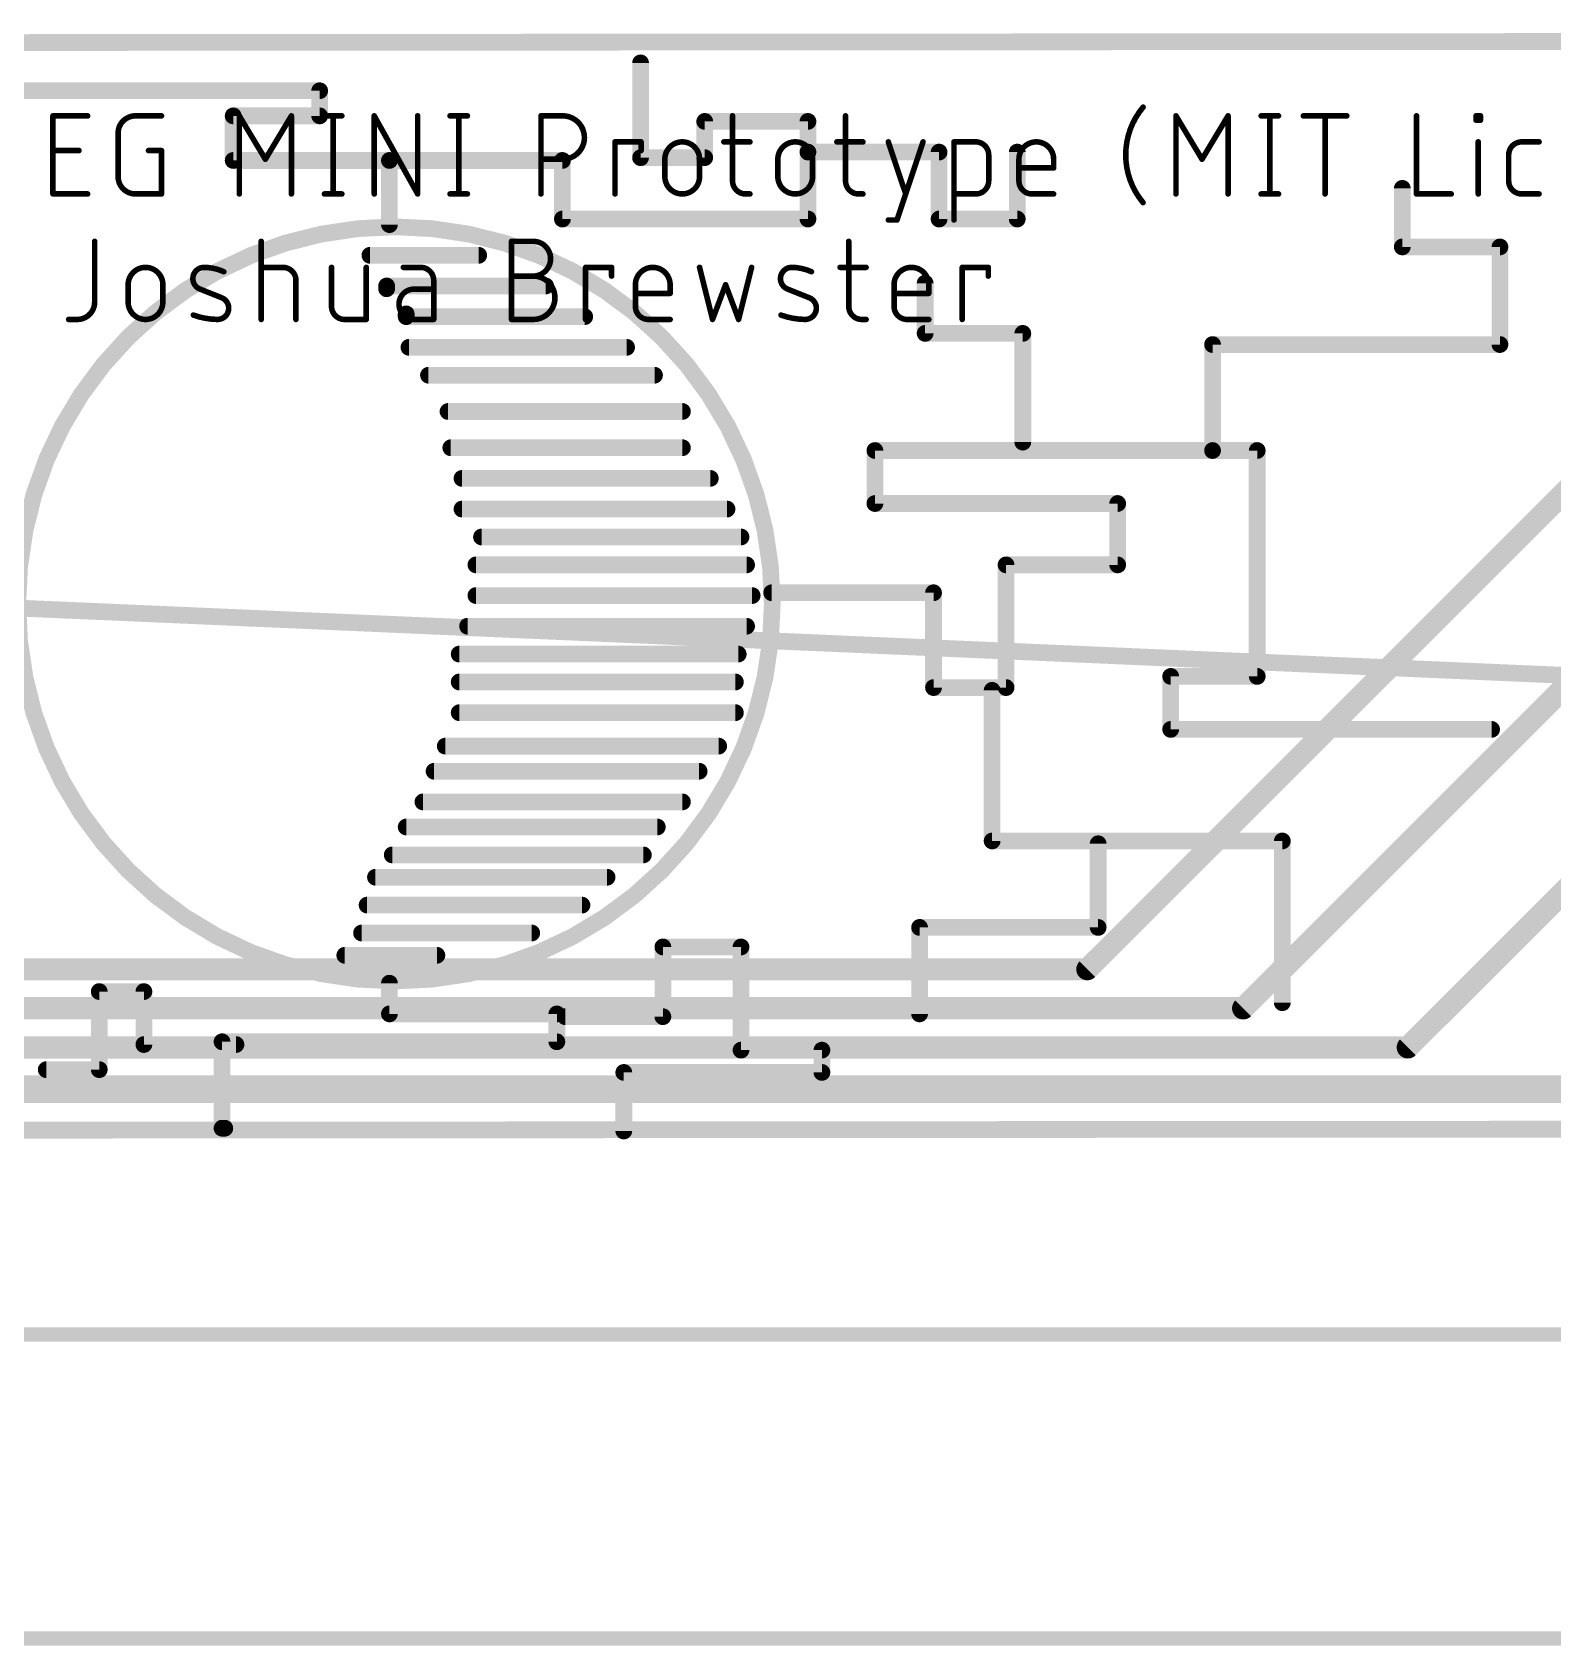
# Model space of a CAD drawing. Extents: x 121.2 to 197.3, y 1.3 to 32.2.
# Drawn here: x 171.04 to 184.88, y 7.28 to 21.97 of the extents above; entities that cross this region are included whole.
import ezdxf

# ---------------------------------------------------------------- set-up
doc = ezdxf.new("R2010")
doc.units = 0
for name, color, linetype in [('1', 12, 'CONTINUOUS'), ('114', 253, 'CONTINUOUS'), ('20', 31, 'CONTINUOUS'), ('22', 253, 'CONTINUOUS'), ('47', 253, 'CONTINUOUS')]:
    doc.layers.add(name, color=color, linetype=linetype)

msp = doc.modelspace()

# ---------------------------------------------------------------- linework, layer by layer
at = {"layer": '1'}
for points, const_width in [([(185.956, 18.7452), (180.6474, 13.4366)], 0.2), ([(185.9026, 16.9164), (182.0672, 13.081)], 0.2032), ([(183.5658, 12.7254), (185.9224, 15.082)], 0.2032), ([(154.0764, 13.4366), (180.6474, 13.4366)], 0.2), ([(182.0672, 13.081), (153.8177, 13.081)], 0.2032), ([(153.6192, 12.7254), (183.5658, 12.7254)], 0.2032), ([(152.7706, 12.3444), (187.5134, 12.3444)], 0.254)]:
    msp.add_lwpolyline(points, dxfattribs=dict(at, const_width=const_width))
for points, const_width in [([(180.612, 13.472, 1), (180.6828, 13.4012)], 0.1), ([(180.6474, 13.3866, 1), (180.6474, 13.4866)], 0.1), ([(182.0313, 13.1169, 1), (182.1031, 13.0451)], 0.1016), ([(182.0672, 13.0302, 1), (182.0672, 13.1318)], 0.1016), ([(183.5299, 12.7613, 1), (183.6017, 12.6895)], 0.1016), ([(183.5658, 12.6746, 1), (183.5658, 12.7762)], 0.1016)]:
    msp.add_lwpolyline(points, format="xyb", dxfattribs=dict(at, const_width=const_width))
at = {"layer": '114'}
for points, const_width in [([(181.1554, 21.288, 0.1762), (180.9974, 20.8534)], 0.0508), ([(181.1652, 21.2799, 1), (181.1457, 21.2962)], 0.0254), ([(171.2443, 21.209, 1), (171.2189, 21.209)], 0.0254), ([(171.2316, 21.2217, 1), (171.2316, 21.1963)], 0.0254), ([(171.5477, 21.1963, 1), (171.5477, 21.2217)], 0.0254), ([(171.9828, 21.209, 0.4142), (171.8247, 21.051)], 0.0508), ([(171.9828, 21.2217, 1), (171.9828, 21.1963)], 0.0254), ([(171.9828, 21.1963, 1), (171.9828, 21.2217)], 0.0254), ([(172.2199, 21.1963, 1), (172.2199, 21.2217)], 0.0254), ([(172.9409, 21.209, 1), (172.9155, 21.209)], 0.0254), ([(172.9391, 21.2155, 1), (172.9173, 21.2025)], 0.0254), ([(173.4151, 21.209, 1), (173.3897, 21.209)], 0.0254), ([(173.4132, 21.2025, 1), (173.3915, 21.2155)], 0.0254), ([(173.7035, 21.2217, 1), (173.7035, 21.1963)], 0.0254), ([(173.7952, 21.209, 1), (173.7698, 21.209)], 0.0254), ([(173.8615, 21.1963, 1), (173.8615, 21.2217)], 0.0254), ([(174.1676, 21.2152, 1), (174.1453, 21.2028)], 0.0254), ([(174.1692, 21.209, 1), (174.1438, 21.209)], 0.0254), ([(174.5643, 21.209, 1), (174.5389, 21.209)], 0.0254), ([(174.8465, 21.2217, 1), (174.8465, 21.1963)], 0.0254), ([(174.9382, 21.209, 1), (174.9128, 21.209)], 0.0254), ([(175.0045, 21.1963, 1), (175.0045, 21.2217)], 0.0254), ([(175.6872, 21.209, 1), (175.6618, 21.209)], 0.0254), ([(175.6745, 21.2217, 1), (175.6745, 21.1963)], 0.0254), ([(175.8721, 20.8139, 1), (175.8721, 21.209)], 0.0508), ([(175.8721, 21.2217, 1), (175.8721, 21.1963)], 0.0254), ([(175.8721, 21.1963, 1), (175.8721, 21.2217)], 0.0254), ([(177.431, 21.209, 1), (177.4057, 21.209)], 0.0254), ([(178.4597, 21.209, 1), (178.4343, 21.209)], 0.0254), ([(181.4676, 21.209, 1), (181.4422, 21.209)], 0.0254), ([(181.4658, 21.2155, 1), (181.4441, 21.2025)], 0.0254), ([(181.9418, 21.209, 1), (181.9164, 21.209)], 0.0254), ([(181.94, 21.2025, 1), (181.9182, 21.2155)], 0.0254), ([(182.2302, 21.2217, 1), (182.2302, 21.1963)], 0.0254), ([(182.3219, 21.209, 1), (182.2965, 21.209)], 0.0254), ([(182.3882, 21.1963, 1), (182.3882, 21.2217)], 0.0254), ([(182.6146, 21.2217, 1), (182.6146, 21.1963)], 0.0254), ([(182.8248, 21.209, 1), (182.7994, 21.209)], 0.0254), ([(183.0097, 21.1963, 1), (183.0097, 21.2217)], 0.0254), ([(183.6572, 21.209, 1), (183.6318, 21.209)], 0.0254), ([(184.1995, 21.209, 1), (184.1741, 21.209)], 0.0254), ([(184.1868, 21.2217, 1), (184.1868, 21.1963)], 0.0254), ([(184.1868, 21.1822, 1), (184.1868, 21.1568)], 0.0254), ([(184.1741, 21.1695, 1), (184.1995, 21.1695)], 0.0254), ([(184.239, 21.209, 1), (184.2136, 21.209)], 0.0254), ([(184.2136, 21.1695, 1), (184.239, 21.1695)], 0.0254), ([(184.2263, 21.1963, 1), (184.2263, 21.2217)], 0.0254), ([(184.2263, 21.1568, 1), (184.2263, 21.1822)], 0.0254), ([(171.8374, 21.051, 1), (171.812, 21.051)], 0.0254), ([(171.812, 21.051, 1), (171.8374, 21.051)], 0.0254), ([(171.2316, 20.9056, 1), (171.2316, 20.8802)], 0.0254), ([(171.4687, 20.8802, 1), (171.4687, 20.9056)], 0.0254), ([(172.1013, 20.9056, 1), (172.1013, 20.8802)], 0.0254), ([(172.2326, 20.8929, 1), (172.2072, 20.8929)], 0.0254), ([(172.2199, 20.8802, 1), (172.2199, 20.9056)], 0.0254), ([(176.3611, 20.9719, 1), (176.3357, 20.9719)], 0.0254), ([(176.3484, 20.9846, 1), (176.3484, 20.9592)], 0.0254), ([(176.5982, 20.9719, 1), (176.5728, 20.9719)], 0.0254), ([(176.5728, 20.8929, 1), (176.5982, 20.8929)], 0.0254), ([(176.5855, 20.9592, 1), (176.5855, 20.9846)], 0.0254), ([(177.1181, 20.8139, 1), (176.802, 20.8139)], 0.0508), ([(177.3393, 20.9846, 1), (177.3393, 20.9592)], 0.0254), ([(177.5764, 20.9592, 1), (177.5764, 20.9846)], 0.0254), ([(178.1468, 20.8139, 1), (177.8307, 20.8139)], 0.0508), ([(178.368, 20.9846, 1), (178.368, 20.9592)], 0.0254), ([(178.6051, 20.9592, 1), (178.6051, 20.9846)], 0.0254), ([(178.8486, 20.9759, 1), (178.8245, 20.9679)], 0.0254), ([(179.1646, 20.9679, 1), (179.1405, 20.9759)], 0.0254), ([(179.4468, 20.9719, 1), (179.4214, 20.9719)], 0.0254), ([(179.4341, 20.9846, 1), (179.4341, 20.9592)], 0.0254), ([(179.7502, 20.8534, 0.4142), (179.6317, 20.9719)], 0.0508), ([(179.6317, 20.9846, 1), (179.6317, 20.9592)], 0.0254), ([(179.6317, 20.9592, 1), (179.6317, 20.9846)], 0.0254), ([(179.7629, 20.8534, 1), (179.7375, 20.8534)], 0.0254), ([(180.3413, 20.8139, 1), (180.0252, 20.8139)], 0.0508), ([(180.9974, 20.8534, 0.1762), (181.1554, 20.4188)], 0.0508), ([(181.0101, 20.8534, 1), (180.9847, 20.8534)], 0.0254), ([(184.2193, 20.9719, 1), (184.1939, 20.9719)], 0.0254), ([(184.6021, 20.9719, 0.4142), (184.4836, 20.8534)], 0.0508), ([(184.4963, 20.8534, 1), (184.4709, 20.8534)], 0.0254), ([(184.6021, 20.9846, 1), (184.6021, 20.9592)], 0.0254), ([(184.6021, 20.9592, 1), (184.6021, 20.9846)], 0.0254), ([(184.7602, 20.9592, 1), (184.7602, 20.9846)], 0.0254), ([(173.1544, 20.8204, 1), (173.1762, 20.8074)], 0.0254), ([(173.1544, 20.8074, 1), (173.1762, 20.8204)], 0.0254), ([(175.6745, 20.8266, 1), (175.6745, 20.8012)], 0.0254), ([(175.8721, 20.8266, 1), (175.8721, 20.8012)], 0.0254), ([(175.8721, 20.8012, 1), (175.8721, 20.8266)], 0.0254), ([(176.8147, 20.8139, 1), (176.7893, 20.8139)], 0.0254), ([(176.7893, 20.8139, 1), (176.8147, 20.8139)], 0.0254), ([(177.1308, 20.8139, 1), (177.1054, 20.8139)], 0.0254), ([(177.1054, 20.8139, 1), (177.1308, 20.8139)], 0.0254), ([(177.8434, 20.8139, 1), (177.818, 20.8139)], 0.0254), ([(177.818, 20.8139, 1), (177.8434, 20.8139)], 0.0254), ([(178.1595, 20.8139, 1), (178.1341, 20.8139)], 0.0254), ([(178.1341, 20.8139, 1), (178.1595, 20.8139)], 0.0254), ([(179.7375, 20.8534, 1), (179.7629, 20.8534)], 0.0254), ([(180.0379, 20.8139, 1), (180.0125, 20.8139)], 0.0254), ([(180.0125, 20.8139, 1), (180.0379, 20.8139)], 0.0254), ([(180.0252, 20.7476, 1), (180.0252, 20.7222)], 0.0254), ([(180.354, 20.8139, 1), (180.3286, 20.8139)], 0.0254), ([(180.3286, 20.8139, 1), (180.354, 20.8139)], 0.0254), ([(180.3286, 20.7349, 1), (180.354, 20.7349)], 0.0254), ([(180.3413, 20.7222, 1), (180.3413, 20.7476)], 0.0254), ([(180.9847, 20.8534, 1), (181.0101, 20.8534)], 0.0254), ([(181.6811, 20.8204, 1), (181.7029, 20.8074)], 0.0254), ([(181.6811, 20.8074, 1), (181.7029, 20.8204)], 0.0254), ([(184.4709, 20.8534, 1), (184.4963, 20.8534)], 0.0254), ([(171.8247, 20.6558, 0.4142), (171.9828, 20.4978)], 0.0508), ([(171.8374, 20.6558, 1), (171.812, 20.6558)], 0.0254), ([(171.812, 20.6558, 1), (171.8374, 20.6558)], 0.0254), ([(176.802, 20.6558, 1), (177.1181, 20.6558)], 0.0508), ([(176.8147, 20.6558, 1), (176.7893, 20.6558)], 0.0254), ([(176.7893, 20.6558, 1), (176.8147, 20.6558)], 0.0254), ([(177.1308, 20.6558, 1), (177.1054, 20.6558)], 0.0254), ([(177.1054, 20.6558, 1), (177.1308, 20.6558)], 0.0254), ([(177.4184, 20.6163, 0.4142), (177.5369, 20.4978)], 0.0508), ([(177.431, 20.6163, 1), (177.4057, 20.6163)], 0.0254), ([(177.4057, 20.6163, 1), (177.431, 20.6163)], 0.0254), ([(177.8307, 20.6558, 1), (178.1468, 20.6558)], 0.0508), ([(177.8434, 20.6558, 1), (177.818, 20.6558)], 0.0254), ([(177.818, 20.6558, 1), (177.8434, 20.6558)], 0.0254), ([(178.1595, 20.6558, 1), (178.1341, 20.6558)], 0.0254), ([(178.1341, 20.6558, 1), (178.1595, 20.6558)], 0.0254), ([(178.447, 20.6163, 0.4142), (178.5656, 20.4978)], 0.0508), ([(178.4597, 20.6163, 1), (178.4343, 20.6163)], 0.0254), ([(178.4343, 20.6163, 1), (178.4597, 20.6163)], 0.0254), ([(179.6317, 20.4978, 0.4142), (179.7502, 20.6163)], 0.0508), ([(179.7629, 20.6163, 1), (179.7375, 20.6163)], 0.0254), ([(179.7375, 20.6163, 1), (179.7629, 20.6163)], 0.0254), ([(180.0252, 20.6163, 0.4142), (180.1437, 20.4978)], 0.0508), ([(180.0379, 20.6163, 1), (180.0125, 20.6163)], 0.0254), ([(180.0125, 20.6163, 1), (180.0379, 20.6163)], 0.0254), ([(184.4836, 20.6163, 0.4142), (184.6021, 20.4978)], 0.0508), ([(184.4963, 20.6163, 1), (184.4709, 20.6163)], 0.0254), ([(184.4709, 20.6163, 1), (184.4963, 20.6163)], 0.0254), ([(171.2316, 20.5105, 1), (171.2316, 20.4851)], 0.0254), ([(171.2189, 20.4978, 1), (171.2443, 20.4978)], 0.0254), ([(171.5477, 20.4851, 1), (171.5477, 20.5105)], 0.0254), ([(171.9828, 20.5105, 1), (171.9828, 20.4851)], 0.0254), ([(171.9828, 20.4851, 1), (171.9828, 20.5105)], 0.0254), ([(172.2072, 20.4978, 1), (172.2326, 20.4978)], 0.0254), ([(172.2199, 20.4851, 1), (172.2199, 20.5105)], 0.0254), ([(172.9155, 20.4978, 1), (172.9409, 20.4978)], 0.0254), ([(173.3897, 20.4978, 1), (173.4151, 20.4978)], 0.0254), ([(173.7035, 20.5105, 1), (173.7035, 20.4851)], 0.0254), ([(173.7698, 20.4978, 1), (173.7952, 20.4978)], 0.0254), ([(173.8615, 20.4851, 1), (173.8615, 20.5105)], 0.0254), ([(174.1438, 20.4978, 1), (174.1692, 20.4978)], 0.0254), ([(174.5389, 20.4978, 1), (174.5643, 20.4978)], 0.0254), ([(174.5405, 20.4916, 1), (174.5627, 20.504)], 0.0254), ([(174.8465, 20.5105, 1), (174.8465, 20.4851)], 0.0254), ([(174.9128, 20.4978, 1), (174.9382, 20.4978)], 0.0254), ([(175.0045, 20.4851, 1), (175.0045, 20.5105)], 0.0254), ([(175.6618, 20.4978, 1), (175.6872, 20.4978)], 0.0254), ([(176.3357, 20.4978, 1), (176.3611, 20.4978)], 0.0254), ([(177.5369, 20.5105, 1), (177.5369, 20.4851)], 0.0254), ([(177.5369, 20.4851, 1), (177.5369, 20.5105)], 0.0254), ([(177.5764, 20.4851, 1), (177.5764, 20.5105)], 0.0254), ([(178.5656, 20.5105, 1), (178.5656, 20.4851)], 0.0254), ([(178.5656, 20.4851, 1), (178.5656, 20.5105)], 0.0254), ([(178.6051, 20.4851, 1), (178.6051, 20.5105)], 0.0254), ([(178.9825, 20.4938, 1), (179.0066, 20.5018)], 0.0254), ([(179.4341, 20.5105, 1), (179.4341, 20.4851)], 0.0254), ([(179.6317, 20.5105, 1), (179.6317, 20.4851)], 0.0254), ([(179.6317, 20.4851, 1), (179.6317, 20.5105)], 0.0254), ([(180.1437, 20.5105, 1), (180.1437, 20.4851)], 0.0254), ([(180.1437, 20.4851, 1), (180.1437, 20.5105)], 0.0254), ([(180.3413, 20.4851, 1), (180.3413, 20.5105)], 0.0254), ([(181.1457, 20.4106, 1), (181.1652, 20.4269)], 0.0254), ([(181.4422, 20.4978, 1), (181.4676, 20.4978)], 0.0254), ([(181.9164, 20.4978, 1), (181.9418, 20.4978)], 0.0254), ([(182.2302, 20.5105, 1), (182.2302, 20.4851)], 0.0254), ([(182.2965, 20.4978, 1), (182.3219, 20.4978)], 0.0254), ([(182.3882, 20.4851, 1), (182.3882, 20.5105)], 0.0254), ([(182.7994, 20.4978, 1), (182.8248, 20.4978)], 0.0254), ([(183.6445, 20.5105, 1), (183.6445, 20.4851)], 0.0254), ([(183.6318, 20.4978, 1), (183.6572, 20.4978)], 0.0254), ([(183.9606, 20.4851, 1), (183.9606, 20.5105)], 0.0254), ([(184.1939, 20.4978, 1), (184.2193, 20.4978)], 0.0254), ([(184.6021, 20.5105, 1), (184.6021, 20.4851)], 0.0254), ([(184.6021, 20.4851, 1), (184.6021, 20.5105)], 0.0254), ([(184.7602, 20.4851, 1), (184.7602, 20.5105)], 0.0254), ([(178.8365, 20.2734, 1), (178.8365, 20.248)], 0.0254), ([(178.9155, 20.248, 1), (178.9155, 20.2734)], 0.0254), ([(178.9035, 20.2648, 1), (178.9276, 20.2567)], 0.0254), ([(179.4214, 20.2607, 1), (179.4468, 20.2607)], 0.0254), ([(171.6241, 20.066, 1), (171.5987, 20.066)], 0.0254), ([(173.1404, 20.066, 1), (173.115, 20.066)], 0.0254), ([(175.4191, 20.066, 1), (175.3937, 20.066)], 0.0254), ([(175.4064, 20.0787, 1), (175.4064, 20.0533)], 0.0254), ([(175.6039, 19.7499, 1), (175.6039, 20.066)], 0.0508), ([(175.6039, 20.0787, 1), (175.6039, 20.0533)], 0.0254), ([(175.6039, 20.0533, 1), (175.6039, 20.0787)], 0.0254), ([(178.4888, 20.066, 1), (178.4634, 20.066)], 0.0254), ([(172.2323, 19.6709, 1), (171.9162, 19.6709)], 0.0508), ([(172.6093, 19.8289, 0.8318), (172.5698, 19.6314)], 0.0508), ([(172.7871, 19.7894, 0.1025), (172.6093, 19.8289)], 0.0508), ([(172.6095, 19.8416, 1), (172.6091, 19.8162)], 0.0254), ([(172.6091, 19.8162, 1), (172.6095, 19.8416)], 0.0254), ([(173.1277, 19.8416, 1), (173.1277, 19.8162)], 0.0254), ([(173.4438, 19.7104, 0.4142), (173.3253, 19.8289)], 0.0508), ([(173.3253, 19.8416, 1), (173.3253, 19.8162)], 0.0254), ([(173.3253, 19.8162, 1), (173.3253, 19.8416)], 0.0254), ([(173.7805, 19.8289, 1), (173.7551, 19.8289)], 0.0254), ([(174.0966, 19.8289, 1), (174.0712, 19.8289)], 0.0254), ([(174.4213, 19.8416, 1), (174.4213, 19.8162)], 0.0254), ([(174.6979, 19.7104, 0.4142), (174.5794, 19.8289)], 0.0508), ([(174.5794, 19.8416, 1), (174.5794, 19.8162)], 0.0254), ([(174.5794, 19.8162, 1), (174.5794, 19.8416)], 0.0254), ([(176.093, 19.8289, 1), (176.0676, 19.8289)], 0.0254), ([(176.0803, 19.8416, 1), (176.0803, 19.8162)], 0.0254), ([(176.3301, 19.8289, 1), (176.3047, 19.8289)], 0.0254), ([(176.3174, 19.8162, 1), (176.3174, 19.8416)], 0.0254), ([(176.85, 19.6709, 1), (176.5339, 19.6709)], 0.0508), ([(177.1301, 19.832, 1), (177.1055, 19.8259)], 0.0254), ([(177.6042, 19.8259, 1), (177.5796, 19.832)], 0.0254), ([(177.9585, 19.8289, 0.8318), (177.919, 19.6314)], 0.0508), ([(178.1363, 19.7894, 0.1025), (177.9585, 19.8289)], 0.0508), ([(177.9587, 19.8416, 1), (177.9583, 19.8162)], 0.0254), ([(177.9583, 19.8162, 1), (177.9587, 19.8416)], 0.0254), ([(178.3971, 19.8416, 1), (178.3971, 19.8162)], 0.0254), ([(178.6341, 19.8162, 1), (178.6341, 19.8416)], 0.0254), ([(179.2045, 19.6709, 1), (178.8884, 19.6709)], 0.0508), ([(179.522, 19.8289, 1), (179.4966, 19.8289)], 0.0254), ([(179.5093, 19.8416, 1), (179.5093, 19.8162)], 0.0254), ([(179.7591, 19.8289, 1), (179.7337, 19.8289)], 0.0254), ([(179.7464, 19.8162, 1), (179.7464, 19.8416)], 0.0254), ([(171.9289, 19.6709, 1), (171.9035, 19.6709)], 0.0254), ([(172.245, 19.6709, 1), (172.2196, 19.6709)], 0.0254), ([(172.7819, 19.7778, 1), (172.7923, 19.801)], 0.0254), ([(173.4565, 19.7104, 1), (173.4311, 19.7104)], 0.0254), ([(173.4311, 19.7104, 1), (173.4565, 19.7104)], 0.0254), ([(174.7106, 19.7104, 1), (174.6852, 19.7104)], 0.0254), ([(174.6852, 19.7104, 1), (174.7106, 19.7104)], 0.0254), ([(175.4064, 19.7626, 1), (175.4064, 19.7372)], 0.0254), ([(175.6039, 19.3548, 1), (175.6039, 19.7499)], 0.0508), ([(175.6039, 19.7626, 1), (175.6039, 19.7372)], 0.0254), ([(175.6039, 19.7626, 1), (175.6039, 19.7372)], 0.0254), ([(175.6039, 19.7372, 1), (175.6039, 19.7626)], 0.0254), ([(176.3047, 19.7499, 1), (176.3301, 19.7499)], 0.0254), ([(176.5466, 19.6709, 1), (176.5212, 19.6709)], 0.0254), ([(176.8627, 19.6709, 1), (176.8373, 19.6709)], 0.0254), ([(177.3667, 19.6753, 1), (177.3429, 19.6664)], 0.0254), ([(177.3667, 19.6664, 1), (177.3429, 19.6753)], 0.0254), ([(178.1311, 19.7778, 1), (178.1415, 19.801)], 0.0254), ([(178.9011, 19.6709, 1), (178.8757, 19.6709)], 0.0254), ([(179.2172, 19.6709, 1), (179.1918, 19.6709)], 0.0254), ([(179.7337, 19.7499, 1), (179.7591, 19.7499)], 0.0254), ([(171.9035, 19.6709, 1), (171.9289, 19.6709)], 0.0254), ([(172.2196, 19.6709, 1), (172.245, 19.6709)], 0.0254), ([(172.5745, 19.6432, 1), (172.5651, 19.6196)], 0.0254), ([(172.5651, 19.6196, 1), (172.5745, 19.6432)], 0.0254), ([(172.7278, 19.3548, 0.8318), (172.7674, 19.5524)], 0.0508), ([(172.7721, 19.5641, 1), (172.7626, 19.5406)], 0.0254), ([(172.7626, 19.5406, 1), (172.7721, 19.5641)], 0.0254), ([(174.5201, 19.6314, 1), (174.5201, 19.3548)], 0.0508), ([(174.5201, 19.6441, 1), (174.5201, 19.6187)], 0.0254), ([(174.5201, 19.6187, 1), (174.5201, 19.6441)], 0.0254), ([(174.6979, 19.6187, 1), (174.6979, 19.6441)], 0.0254), ([(176.5212, 19.6709, 1), (176.5466, 19.6709)], 0.0254), ([(176.5339, 19.6046, 1), (176.5339, 19.5792)], 0.0254), ([(176.8373, 19.6709, 1), (176.8627, 19.6709)], 0.0254), ([(176.8373, 19.5919, 1), (176.8627, 19.5919)], 0.0254), ([(176.85, 19.5792, 1), (176.85, 19.6046)], 0.0254), ([(177.9237, 19.6432, 1), (177.9143, 19.6196)], 0.0254), ([(177.9143, 19.6196, 1), (177.9237, 19.6432)], 0.0254), ([(178.077, 19.3548, 0.8318), (178.1166, 19.5524)], 0.0508), ([(178.1213, 19.5641, 1), (178.1118, 19.5406)], 0.0254), ([(178.1118, 19.5406, 1), (178.1213, 19.5641)], 0.0254), ([(178.8757, 19.6709, 1), (178.9011, 19.6709)], 0.0254), ([(178.8884, 19.6046, 1), (178.8884, 19.5792)], 0.0254), ([(179.1918, 19.6709, 1), (179.2172, 19.6709)], 0.0254), ([(179.1918, 19.5919, 1), (179.2172, 19.5919)], 0.0254), ([(179.2045, 19.5792, 1), (179.2045, 19.6046)], 0.0254), ([(171.4534, 19.3548, 0.4142), (171.6114, 19.5128)], 0.0508), ([(171.6241, 19.5128, 1), (171.5987, 19.5128)], 0.0254), ([(171.5987, 19.5128, 1), (171.6241, 19.5128)], 0.0254), ([(171.9162, 19.5128, 1), (172.2323, 19.5128)], 0.0508), ([(171.9289, 19.5128, 1), (171.9035, 19.5128)], 0.0254), ([(171.9035, 19.5128, 1), (171.9289, 19.5128)], 0.0254), ([(172.245, 19.5128, 1), (172.2196, 19.5128)], 0.0254), ([(172.2196, 19.5128, 1), (172.245, 19.5128)], 0.0254), ([(172.5148, 19.4063, 1), (172.5062, 19.3824)], 0.0254), ([(172.5105, 19.3943, 0.083), (172.7278, 19.3548)], 0.0508), ([(173.7678, 19.4733, 0.4142), (173.8864, 19.3548)], 0.0508), ([(173.7805, 19.4733, 1), (173.7551, 19.4733)], 0.0254), ([(173.7551, 19.4733, 1), (173.7805, 19.4733)], 0.0254), ([(176.5339, 19.4733, 0.4142), (176.6524, 19.3548)], 0.0508), ([(176.5466, 19.4733, 1), (176.5212, 19.4733)], 0.0254), ([(176.5212, 19.4733, 1), (176.5466, 19.4733)], 0.0254), ([(177.864, 19.4063, 1), (177.8554, 19.3824)], 0.0254), ([(177.8597, 19.3943, 0.083), (178.077, 19.3548)], 0.0508), ([(178.4761, 19.4733, 0.4142), (178.5946, 19.3548)], 0.0508), ([(178.4888, 19.4733, 1), (178.4634, 19.4733)], 0.0254), ([(178.4634, 19.4733, 1), (178.4888, 19.4733)], 0.0254), ([(178.8884, 19.4733, 0.4142), (179.007, 19.3548)], 0.0508), ([(178.9011, 19.4733, 1), (178.8757, 19.4733)], 0.0254), ([(178.8757, 19.4733, 1), (178.9011, 19.4733)], 0.0254), ([(171.3743, 19.3675, 1), (171.3743, 19.3421)], 0.0254), ([(171.4534, 19.3675, 1), (171.4534, 19.3421)], 0.0254), ([(171.4534, 19.3421, 1), (171.4534, 19.3675)], 0.0254), ([(172.728, 19.3675, 1), (172.7277, 19.3421)], 0.0254), ([(172.7277, 19.3421, 1), (172.728, 19.3675)], 0.0254), ([(173.115, 19.3548, 1), (173.1404, 19.3548)], 0.0254), ([(173.4311, 19.3548, 1), (173.4565, 19.3548)], 0.0254), ([(173.8864, 19.3675, 1), (173.8864, 19.3421)], 0.0254), ([(173.8864, 19.3421, 1), (173.8864, 19.3675)], 0.0254), ([(174.0712, 19.3548, 1), (174.0966, 19.3548)], 0.0254), ([(174.0839, 19.3421, 1), (174.0839, 19.3675)], 0.0254), ([(174.5201, 19.3675, 1), (174.5201, 19.3421)], 0.0254), ([(174.5201, 19.3421, 1), (174.5201, 19.3675)], 0.0254), ([(174.6852, 19.3548, 1), (174.7106, 19.3548)], 0.0254), ([(174.6979, 19.3421, 1), (174.6979, 19.3675)], 0.0254), ([(175.4064, 19.3675, 1), (175.4064, 19.3421)], 0.0254), ([(175.3937, 19.3548, 1), (175.4191, 19.3548)], 0.0254), ([(175.6039, 19.3675, 1), (175.6039, 19.3421)], 0.0254), ([(175.6039, 19.3421, 1), (175.6039, 19.3675)], 0.0254), ([(176.0676, 19.3548, 1), (176.093, 19.3548)], 0.0254), ([(176.6524, 19.3675, 1), (176.6524, 19.3421)], 0.0254), ([(176.6524, 19.3421, 1), (176.6524, 19.3675)], 0.0254), ([(176.85, 19.3421, 1), (176.85, 19.3675)], 0.0254), ([(177.2244, 19.3593, 1), (177.2482, 19.3503)], 0.0254), ([(177.224, 19.3517, 1), (177.2486, 19.3579)], 0.0254), ([(177.4611, 19.3579, 1), (177.4857, 19.3517)], 0.0254), ([(177.4615, 19.3503, 1), (177.4853, 19.3593)], 0.0254), ([(178.0772, 19.3675, 1), (178.0769, 19.3421)], 0.0254), ([(178.0769, 19.3421, 1), (178.0772, 19.3675)], 0.0254), ([(178.5946, 19.3675, 1), (178.5946, 19.3421)], 0.0254), ([(178.5946, 19.3421, 1), (178.5946, 19.3675)], 0.0254), ([(178.6341, 19.3421, 1), (178.6341, 19.3675)], 0.0254), ([(179.007, 19.3675, 1), (179.007, 19.3421)], 0.0254), ([(179.007, 19.3421, 1), (179.007, 19.3675)], 0.0254), ([(179.2045, 19.3421, 1), (179.2045, 19.3675)], 0.0254), ([(179.4966, 19.3548, 1), (179.522, 19.3548)], 0.0254)]:
    msp.add_lwpolyline(points, format="xyb", dxfattribs=dict(at, const_width=const_width))
at = {"layer": '114', "const_width": 0.0508}
for points in [[(171.2316, 20.4978), (171.2316, 21.209)], [(171.2316, 21.209), (171.5477, 21.209)], [(171.9828, 21.209), (172.2199, 21.209)], [(172.9282, 20.4978), (172.9282, 21.209)], [(172.9282, 21.209), (173.1653, 20.8139)], [(173.1653, 20.8139), (173.4024, 21.209)], [(173.4024, 21.209), (173.4024, 20.4978)], [(173.7035, 21.209), (173.8615, 21.209)], [(173.7825, 21.209), (173.7825, 20.4978)], [(174.1565, 20.4978), (174.1565, 21.209)], [(174.1565, 21.209), (174.5516, 20.4978)], [(174.5516, 20.4978), (174.5516, 21.209)], [(174.8465, 21.209), (175.0045, 21.209)], [(174.9255, 21.209), (174.9255, 20.4978)], [(175.6745, 20.4978), (175.6745, 21.209)], [(175.6745, 21.209), (175.8721, 21.209)], [(177.4184, 21.209), (177.4184, 20.6163)], [(178.447, 21.209), (178.447, 20.6163)], [(181.4549, 20.4978), (181.4549, 21.209)], [(181.4549, 21.209), (181.692, 20.8139)], [(181.692, 20.8139), (181.9291, 21.209)], [(181.9291, 21.209), (181.9291, 20.4978)], [(182.2302, 21.209), (182.3882, 21.209)], [(182.3092, 21.209), (182.3092, 20.4978)], [(182.6146, 21.209), (183.0097, 21.209)], [(182.8121, 20.4978), (182.8121, 21.209)], [(183.6445, 21.209), (183.6445, 20.4978)], [(184.1868, 21.1695), (184.1868, 21.209)], [(184.1868, 21.209), (184.2263, 21.209)], [(184.2263, 21.1695), (184.1868, 21.1695)], [(184.2263, 21.209), (184.2263, 21.1695)], [(171.8247, 20.6558), (171.8247, 21.051)], [(171.2316, 20.8929), (171.4687, 20.8929)], [(172.1013, 20.8929), (172.2199, 20.8929)], [(172.2199, 20.8929), (172.2199, 20.4978)], [(176.3484, 20.4978), (176.3484, 20.9719)], [(176.3484, 20.9719), (176.5855, 20.9719)], [(176.5855, 20.9719), (176.5855, 20.8929)], [(177.3393, 20.9719), (177.5764, 20.9719)], [(178.368, 20.9719), (178.6051, 20.9719)], [(178.8365, 20.9719), (178.9945, 20.4978)], [(178.9155, 20.2607), (179.1526, 20.9719)], [(179.4341, 20.2607), (179.4341, 20.9719)], [(179.4341, 20.9719), (179.6317, 20.9719)], [(179.7502, 20.8534), (179.7502, 20.6163)], [(184.2066, 20.4978), (184.2066, 20.9719)], [(184.4836, 20.6163), (184.4836, 20.8534)], [(184.6021, 20.9719), (184.7602, 20.9719)], [(175.8721, 20.8139), (175.6745, 20.8139)], [(176.802, 20.6558), (176.802, 20.8139)], [(177.1181, 20.8139), (177.1181, 20.6558)], [(177.8307, 20.6558), (177.8307, 20.8139)], [(178.1468, 20.8139), (178.1468, 20.6558)], [(180.0252, 20.6163), (180.0252, 20.8139)], [(180.3413, 20.7349), (180.0252, 20.7349)], [(180.3413, 20.8139), (180.3413, 20.7349)], [(171.5477, 20.4978), (171.2316, 20.4978)], [(172.2199, 20.4978), (171.9828, 20.4978)], [(173.7035, 20.4978), (173.8615, 20.4978)], [(174.8465, 20.4978), (175.0045, 20.4978)], [(177.5369, 20.4978), (177.5764, 20.4978)], [(178.5656, 20.4978), (178.6051, 20.4978)], [(179.6317, 20.4978), (179.4341, 20.4978)], [(180.3413, 20.4978), (180.1437, 20.4978)], [(182.2302, 20.4978), (182.3882, 20.4978)], [(183.6445, 20.4978), (183.9606, 20.4978)], [(184.7602, 20.4978), (184.6021, 20.4978)], [(178.8365, 20.2607), (178.9155, 20.2607)], [(171.6114, 20.066), (171.6114, 19.5128)], [(173.1277, 19.3548), (173.1277, 20.066)], [(175.4064, 19.3548), (175.4064, 20.066)], [(175.4064, 20.066), (175.6039, 20.066)], [(178.4761, 20.066), (178.4761, 19.4733)], [(173.1277, 19.8289), (173.3253, 19.8289)], [(173.7678, 19.8289), (173.7678, 19.4733)], [(174.0839, 19.3548), (174.0839, 19.8289)], [(174.5794, 19.8289), (174.4213, 19.8289)], [(176.0803, 19.3548), (176.0803, 19.8289)], [(176.0803, 19.8289), (176.3174, 19.8289)], [(176.3174, 19.8289), (176.3174, 19.7499)], [(177.1178, 19.8289), (177.2363, 19.3548)], [(177.4734, 19.3548), (177.5919, 19.8289)], [(178.3971, 19.8289), (178.6341, 19.8289)], [(179.5093, 19.3548), (179.5093, 19.8289)], [(179.5093, 19.8289), (179.7464, 19.8289)], [(179.7464, 19.8289), (179.7464, 19.7499)], [(171.9162, 19.5128), (171.9162, 19.6709)], [(172.2323, 19.6709), (172.2323, 19.5128)], [(173.4438, 19.7104), (173.4438, 19.3548)], [(174.6979, 19.3548), (174.6979, 19.7104)], [(175.4064, 19.7499), (175.6039, 19.7499)], [(176.5339, 19.4733), (176.5339, 19.6709)], [(176.85, 19.6709), (176.85, 19.5919)], [(177.2363, 19.3548), (177.3548, 19.6709)], [(177.3548, 19.6709), (177.4734, 19.3548)], [(178.8884, 19.4733), (178.8884, 19.6709)], [(179.2045, 19.6709), (179.2045, 19.5919)], [(172.7674, 19.5524), (172.5698, 19.6314)], [(174.6979, 19.6314), (174.5201, 19.6314)], [(176.85, 19.5919), (176.5339, 19.5919)], [(178.1166, 19.5524), (177.919, 19.6314)], [(179.2045, 19.5919), (178.8884, 19.5919)], [(171.4534, 19.3548), (171.3743, 19.3548)], [(173.8864, 19.3548), (174.0839, 19.3548)], [(174.5201, 19.3548), (174.6979, 19.3548)], [(175.6039, 19.3548), (175.4064, 19.3548)], [(176.85, 19.3548), (176.6524, 19.3548)], [(178.5946, 19.3548), (178.6341, 19.3548)], [(179.2045, 19.3548), (179.007, 19.3548)]]:
    msp.add_lwpolyline(points, dxfattribs=at)
at = {"layer": '20', "const_width": 0.1524}
for points in [[(122.7836, 21.844), (196.4952, 21.894)], [(196.2412, 11.988), (122.5296, 11.938)]]:
    msp.add_lwpolyline(points, dxfattribs=at)
at = {"layer": '22', "const_width": 0.1524}
for points in [[(176.5808, 20.828), (176.5808, 21.6916)], [(173.6598, 21.4376), (170.9166, 21.4376)], [(173.6598, 21.209), (173.6598, 21.4376)], [(172.8724, 20.8026), (172.8724, 21.209)], [(172.8724, 21.209), (173.6598, 21.209)], [(178.1048, 21.1582), (177.165, 21.1582)], [(177.165, 21.1582), (177.165, 20.828)], [(178.1048, 20.8788), (178.1048, 21.1582)], [(174.2948, 20.8026), (172.8724, 20.8026)], [(174.2948, 20.2184), (174.2948, 20.8026)], [(174.2948, 20.8026), (175.8696, 20.8026)], [(175.8696, 20.8026), (175.8696, 20.2692)], [(177.165, 20.828), (176.5808, 20.828)], [(178.1048, 20.2692), (178.1048, 20.8788)], [(178.1048, 20.8788), (179.2986, 20.8788)], [(179.2986, 20.8788), (179.2986, 20.2692)], [(180.0098, 20.2692), (180.0098, 20.8788)], [(183.515, 20.0152), (183.515, 20.5486)], [(175.8696, 20.2692), (178.1048, 20.2692)], [(179.2986, 20.2692), (180.0098, 20.2692)], [(175.1076, 19.939), (174.117, 19.939)], [(184.404, 20.0152), (183.515, 20.0152)], [(184.404, 19.1262), (184.404, 20.0152)], [(175.7172, 19.6596), (174.2694, 19.6596)], [(174.2694, 19.6596), (174.2694, 19.6342)], [(179.1716, 19.2278), (179.1716, 19.685)], [(174.4472, 19.3802), (174.4472, 19.4056)], [(176.0728, 19.3802), (174.4472, 19.3802)], [(180.0606, 19.2278), (179.1716, 19.2278)], [(180.0606, 18.2372), (180.0606, 19.2278)], [(176.4538, 19.1008), (174.4726, 19.1008)], [(181.7878, 18.161), (181.7878, 19.1262)], [(181.7878, 19.1262), (184.404, 19.1262)], [(176.7078, 18.8468), (174.6504, 18.8468)], [(176.9618, 18.5166), (174.8282, 18.5166)], [(176.9618, 18.1864), (174.8536, 18.1864)], [(178.7144, 17.6784), (178.7144, 18.161)], [(178.7144, 18.161), (181.7878, 18.161)], [(181.7878, 18.161), (182.1942, 18.161)], [(182.1942, 18.161), (182.1942, 16.1036)], [(177.2158, 17.907), (174.9552, 17.907)], [(177.3682, 17.6276), (174.9552, 17.6276)], [(180.9242, 17.6784), (178.7144, 17.6784)], [(180.9242, 17.1196), (180.9242, 17.6784)], [(177.4952, 17.3736), (175.133, 17.3736)], [(177.546, 17.1196), (175.0822, 17.1196)], [(179.9082, 16.002), (179.9082, 17.1196)], [(179.9082, 17.1196), (180.9242, 17.1196)], [(177.5968, 16.8402), (175.0822, 16.8402)], [(177.7746, 16.8656), (179.2478, 16.8656)], [(179.2478, 16.8656), (179.2478, 16.002)], [(177.546, 16.5608), (175.006, 16.5608)], [(177.4698, 16.3068), (174.9298, 16.3068)], [(182.1942, 16.1036), (181.4068, 16.1036)], [(181.4068, 16.1036), (181.4068, 15.621)], [(177.4444, 16.0528), (174.9298, 16.0528)], [(179.2478, 16.002), (179.9082, 16.002)], [(179.7812, 15.9766), (179.7812, 14.605)], [(177.4444, 15.7734), (174.9298, 15.7734)], [(181.4068, 15.621), (184.3278, 15.621)], [(177.292, 15.4686), (174.8028, 15.4686)], [(174.7012, 15.24), (177.1142, 15.24)], [(174.5996, 14.9606), (176.9618, 14.9606)], [(174.4472, 14.732), (176.7332, 14.732)], [(176.6062, 14.478), (174.3202, 14.478)], [(179.7812, 14.605), (182.4228, 14.605)], [(180.7464, 14.5796), (180.7464, 13.8176)], [(182.4228, 14.605), (182.4228, 13.1318)], [(174.1678, 14.2748), (176.276, 14.2748)], [(174.0916, 14.0208), (176.0474, 14.0208)], [(174.0408, 13.7668), (175.5902, 13.7668)], [(180.7464, 13.8176), (179.1208, 13.8176)], [(179.1208, 13.8176), (179.1208, 13.0302)], [(176.784, 13.0048), (176.784, 13.6398)], [(176.784, 13.6398), (177.4952, 13.6398)], [(177.4952, 13.6398), (177.4952, 12.7)], [(173.8884, 13.5636), (174.7266, 13.5636)], [(174.2948, 13.3096), (174.2948, 13.0302)], [(172.0596, 13.2334), (171.6532, 13.2334)], [(171.6532, 13.2334), (171.6532, 12.5222)], [(172.0596, 12.7508), (172.0596, 13.2334)], [(174.2948, 13.0302), (175.8188, 13.0302)], [(175.8188, 13.0302), (175.8188, 12.7762)], [(175.895, 13.0048), (176.784, 13.0048)], [(172.8978, 12.7508), (172.0596, 12.7508)], [(175.8188, 12.7762), (172.7708, 12.7762)], [(172.7708, 12.7762), (172.7708, 11.9888)], [(177.4952, 12.7), (178.2318, 12.7)], [(178.2318, 12.7), (178.2318, 12.4968)], [(171.6532, 12.5222), (171.1706, 12.5222)], [(178.2318, 12.4968), (176.4284, 12.4968)], [(176.4284, 12.4968), (176.4284, 11.9634)], [(172.7708, 11.9888), (172.7962, 11.9888)]]:
    msp.add_lwpolyline(points, dxfattribs=at)
at = {"layer": '22'}
for points, const_width in [([(176.6189, 21.6916, 1), (176.5427, 21.6916)], 0.0762), ([(173.6979, 21.4376, 1), (173.6217, 21.4376)], 0.0762), ([(173.6598, 21.3995, 1), (173.6598, 21.4757)], 0.0762), ([(172.9105, 21.209, 1), (172.8343, 21.209)], 0.0762), ([(172.8724, 21.2471, 1), (172.8724, 21.1709)], 0.0762), ([(173.6217, 21.209, 1), (173.6979, 21.209)], 0.0762), ([(173.6598, 21.1709, 1), (173.6598, 21.2471)], 0.0762), ([(177.165, 21.1963, 1), (177.165, 21.1201)], 0.0762), ([(177.2031, 21.1582, 1), (177.1269, 21.1582)], 0.0762), ([(178.1429, 21.1582, 1), (178.0667, 21.1582)], 0.0762), ([(178.1048, 21.1201, 1), (178.1048, 21.1963)], 0.0762), ([(172.8724, 20.8407, 1), (172.8724, 20.7645)], 0.0762), ([(174.3329, 20.8026, 1), (174.2567, 20.8026)], 0.0762), ([(174.2948, 20.8407, 1), (174.2948, 20.7645)], 0.0762), ([(174.2948, 20.7645, 1), (174.2948, 20.8407)], 0.0762), ([(175.9077, 20.8026, 1), (175.8315, 20.8026)], 0.0762), ([(175.8696, 20.7645, 1), (175.8696, 20.8407)], 0.0762), ([(176.5808, 20.8661, 1), (176.5808, 20.7899)], 0.0762), ([(177.165, 20.7899, 1), (177.165, 20.8661)], 0.0762), ([(178.1429, 20.8788, 1), (178.0667, 20.8788)], 0.0762), ([(178.1048, 20.9169, 1), (178.1048, 20.8407)], 0.0762), ([(178.0667, 20.8788, 1), (178.1429, 20.8788)], 0.0762), ([(179.3367, 20.8788, 1), (179.2605, 20.8788)], 0.0762), ([(179.2986, 20.8407, 1), (179.2986, 20.9169)], 0.0762), ([(180.0479, 20.8788, 1), (179.9717, 20.8788)], 0.0762), ([(172.8343, 20.8026, 1), (172.9105, 20.8026)], 0.0762), ([(176.5427, 20.828, 1), (176.6189, 20.828)], 0.0762), ([(177.1269, 20.828, 1), (177.2031, 20.828)], 0.0762), ([(183.5531, 20.5486, 1), (183.4769, 20.5486)], 0.0762), ([(175.8696, 20.3073, 1), (175.8696, 20.2311)], 0.0762), ([(175.8315, 20.2692, 1), (175.9077, 20.2692)], 0.0762), ([(178.0667, 20.2692, 1), (178.1429, 20.2692)], 0.0762), ([(178.1048, 20.2311, 1), (178.1048, 20.3073)], 0.0762), ([(179.2986, 20.3073, 1), (179.2986, 20.2311)], 0.0762), ([(179.2605, 20.2692, 1), (179.3367, 20.2692)], 0.0762), ([(179.9717, 20.2692, 1), (180.0479, 20.2692)], 0.0762), ([(180.0098, 20.2311, 1), (180.0098, 20.3073)], 0.0762), ([(174.3456, 13.3297, 1), (174.3456, 20.1983, 1), (174.3456, 13.3297)], 0.1524), ([(174.2567, 20.2184, 1), (174.3329, 20.2184)], 0.0762), ([(174.117, 19.9771, 1), (174.117, 19.9009)], 0.0762), ([(175.1076, 19.9009, 1), (175.1076, 19.9771)], 0.0762), ([(183.515, 20.0533, 1), (183.515, 19.9771)], 0.0762), ([(183.4769, 20.0152, 1), (183.5531, 20.0152)], 0.0762), ([(184.4421, 20.0152, 1), (184.3659, 20.0152)], 0.0762), ([(184.404, 19.9771, 1), (184.404, 20.0533)], 0.0762), ([(174.2694, 19.6977, 1), (174.2694, 19.6215)], 0.0762), ([(174.3075, 19.6596, 1), (174.2313, 19.6596)], 0.0762), ([(175.7172, 19.6215, 1), (175.7172, 19.6977)], 0.0762), ([(179.2097, 19.685, 1), (179.1335, 19.685)], 0.0762), ([(174.2313, 19.6342, 1), (174.3075, 19.6342)], 0.0762), ([(174.4853, 19.4056, 1), (174.4091, 19.4056)], 0.0762), ([(174.4472, 19.4183, 1), (174.4472, 19.3421)], 0.0762), ([(174.4091, 19.3802, 1), (174.4853, 19.3802)], 0.0762), ([(176.0728, 19.3421, 1), (176.0728, 19.4183)], 0.0762), ([(179.1716, 19.2659, 1), (179.1716, 19.1897)], 0.0762), ([(179.1335, 19.2278, 1), (179.2097, 19.2278)], 0.0762), ([(180.0987, 19.2278, 1), (180.0225, 19.2278)], 0.0762), ([(180.0606, 19.1897, 1), (180.0606, 19.2659)], 0.0762), ([(174.4726, 19.1389, 1), (174.4726, 19.0627)], 0.0762), ([(176.4538, 19.0627, 1), (176.4538, 19.1389)], 0.0762), ([(181.8259, 19.1262, 1), (181.7497, 19.1262)], 0.0762), ([(181.7878, 19.1643, 1), (181.7878, 19.0881)], 0.0762), ([(184.3659, 19.1262, 1), (184.4421, 19.1262)], 0.0762), ([(184.404, 19.0881, 1), (184.404, 19.1643)], 0.0762), ([(174.6504, 18.8849, 1), (174.6504, 18.8087)], 0.0762), ([(176.7078, 18.8087, 1), (176.7078, 18.8849)], 0.0762), ([(174.8282, 18.5547, 1), (174.8282, 18.4785)], 0.0762), ([(176.9618, 18.4785, 1), (176.9618, 18.5547)], 0.0762), ([(174.8536, 18.2245, 1), (174.8536, 18.1483)], 0.0762), ([(176.9618, 18.1483, 1), (176.9618, 18.2245)], 0.0762), ([(178.7525, 18.161, 1), (178.6763, 18.161)], 0.0762), ([(178.7144, 18.1991, 1), (178.7144, 18.1229)], 0.0762), ([(180.0225, 18.2372, 1), (180.0987, 18.2372)], 0.0762), ([(181.7878, 18.1991, 1), (181.7878, 18.1229)], 0.0762), ([(181.7878, 18.1229, 1), (181.7878, 18.1991)], 0.0762), ([(182.2323, 18.161, 1), (182.1561, 18.161)], 0.0762), ([(182.1942, 18.1229, 1), (182.1942, 18.1991)], 0.0762), ([(181.7497, 18.161, 1), (181.8259, 18.161)], 0.0762), ([(174.9552, 17.9451, 1), (174.9552, 17.8689)], 0.0762), ([(177.2158, 17.8689, 1), (177.2158, 17.9451)], 0.0762), ([(174.9552, 17.6657, 1), (174.9552, 17.5895)], 0.0762), ([(177.3682, 17.5895, 1), (177.3682, 17.6657)], 0.0762), ([(178.7144, 17.7165, 1), (178.7144, 17.6403)], 0.0762), ([(178.6763, 17.6784, 1), (178.7525, 17.6784)], 0.0762), ([(180.9623, 17.6784, 1), (180.8861, 17.6784)], 0.0762), ([(180.9242, 17.6403, 1), (180.9242, 17.7165)], 0.0762), ([(175.133, 17.4117, 1), (175.133, 17.3355)], 0.0762), ([(177.4952, 17.3355, 1), (177.4952, 17.4117)], 0.0762), ([(175.0822, 17.1577, 1), (175.0822, 17.0815)], 0.0762), ([(177.546, 17.0815, 1), (177.546, 17.1577)], 0.0762), ([(179.9463, 17.1196, 1), (179.8701, 17.1196)], 0.0762), ([(179.9082, 17.1577, 1), (179.9082, 17.0815)], 0.0762), ([(180.9242, 17.0815, 1), (180.9242, 17.1577)], 0.0762), ([(180.8861, 17.1196, 1), (180.9623, 17.1196)], 0.0762), ([(175.0822, 16.8783, 1), (175.0822, 16.8021)], 0.0762), ([(177.5968, 16.8021, 1), (177.5968, 16.8783)], 0.0762), ([(177.7746, 16.9037, 1), (177.7746, 16.8275)], 0.0762), ([(179.2859, 16.8656, 1), (179.2097, 16.8656)], 0.0762), ([(179.2478, 16.8275, 1), (179.2478, 16.9037)], 0.0762), ([(175.006, 16.5989, 1), (175.006, 16.5227)], 0.0762), ([(177.546, 16.5227, 1), (177.546, 16.5989)], 0.0762), ([(174.9298, 16.3449, 1), (174.9298, 16.2687)], 0.0762), ([(177.4698, 16.2687, 1), (177.4698, 16.3449)], 0.0762), ([(181.4068, 16.1417, 1), (181.4068, 16.0655)], 0.0762), ([(181.4449, 16.1036, 1), (181.3687, 16.1036)], 0.0762), ([(182.1942, 16.0655, 1), (182.1942, 16.1417)], 0.0762), ([(174.9298, 16.0909, 1), (174.9298, 16.0147)], 0.0762), ([(177.4444, 16.0147, 1), (177.4444, 16.0909)], 0.0762), ([(179.2478, 16.0401, 1), (179.2478, 15.9639)], 0.0762), ([(179.2097, 16.002, 1), (179.2859, 16.002)], 0.0762), ([(179.8193, 15.9766, 1), (179.7431, 15.9766)], 0.0762), ([(179.8701, 16.002, 1), (179.9463, 16.002)], 0.0762), ([(179.9082, 15.9639, 1), (179.9082, 16.0401)], 0.0762), ([(182.1561, 16.1036, 1), (182.2323, 16.1036)], 0.0762), ([(174.9298, 15.8115, 1), (174.9298, 15.7353)], 0.0762), ([(177.4444, 15.7353, 1), (177.4444, 15.8115)], 0.0762), ([(181.4068, 15.6591, 1), (181.4068, 15.5829)], 0.0762), ([(181.3687, 15.621, 1), (181.4449, 15.621)], 0.0762), ([(184.3278, 15.5829, 1), (184.3278, 15.6591)], 0.0762), ([(174.8028, 15.5067, 1), (174.8028, 15.4305)], 0.0762), ([(177.292, 15.4305, 1), (177.292, 15.5067)], 0.0762), ([(174.7012, 15.2781, 1), (174.7012, 15.2019)], 0.0762), ([(177.1142, 15.2019, 1), (177.1142, 15.2781)], 0.0762), ([(174.5996, 14.9987, 1), (174.5996, 14.9225)], 0.0762), ([(176.9618, 14.9225, 1), (176.9618, 14.9987)], 0.0762), ([(174.4472, 14.7701, 1), (174.4472, 14.6939)], 0.0762), ([(176.7332, 14.6939, 1), (176.7332, 14.7701)], 0.0762), ([(174.3202, 14.5161, 1), (174.3202, 14.4399)], 0.0762), ([(176.6062, 14.4399, 1), (176.6062, 14.5161)], 0.0762), ([(179.7812, 14.6431, 1), (179.7812, 14.5669)], 0.0762), ([(179.7431, 14.605, 1), (179.8193, 14.605)], 0.0762), ([(180.7845, 14.5796, 1), (180.7083, 14.5796)], 0.0762), ([(182.4609, 14.605, 1), (182.3847, 14.605)], 0.0762), ([(182.4228, 14.5669, 1), (182.4228, 14.6431)], 0.0762), ([(174.1678, 14.3129, 1), (174.1678, 14.2367)], 0.0762), ([(176.276, 14.2367, 1), (176.276, 14.3129)], 0.0762), ([(174.0916, 14.0589, 1), (174.0916, 13.9827)], 0.0762), ([(176.0474, 13.9827, 1), (176.0474, 14.0589)], 0.0762), ([(174.0408, 13.8049, 1), (174.0408, 13.7287)], 0.0762), ([(175.5902, 13.7287, 1), (175.5902, 13.8049)], 0.0762), ([(179.1208, 13.8557, 1), (179.1208, 13.7795)], 0.0762), ([(179.1589, 13.8176, 1), (179.0827, 13.8176)], 0.0762), ([(180.7083, 13.8176, 1), (180.7845, 13.8176)], 0.0762), ([(180.7464, 13.7795, 1), (180.7464, 13.8557)], 0.0762), ([(176.8221, 13.6398, 1), (176.7459, 13.6398)], 0.0762), ([(176.784, 13.6779, 1), (176.784, 13.6017)], 0.0762), ([(177.5333, 13.6398, 1), (177.4571, 13.6398)], 0.0762), ([(177.4952, 13.6017, 1), (177.4952, 13.6779)], 0.0762), ([(173.8884, 13.6017, 1), (173.8884, 13.5255)], 0.0762), ([(174.7266, 13.5255, 1), (174.7266, 13.6017)], 0.0762), ([(174.3329, 13.3096, 1), (174.2567, 13.3096)], 0.0762), ([(171.6532, 13.2715, 1), (171.6532, 13.1953)], 0.0762), ([(171.6913, 13.2334, 1), (171.6151, 13.2334)], 0.0762), ([(172.0977, 13.2334, 1), (172.0215, 13.2334)], 0.0762), ([(172.0596, 13.1953, 1), (172.0596, 13.2715)], 0.0762), ([(174.2948, 13.0683, 1), (174.2948, 12.9921)], 0.0762), ([(175.8569, 13.0302, 1), (175.7807, 13.0302)], 0.0762), ([(175.8188, 12.9921, 1), (175.8188, 13.0683)], 0.0762), ([(175.895, 13.0429, 1), (175.895, 12.9667)], 0.0762), ([(176.784, 12.9667, 1), (176.784, 13.0429)], 0.0762), ([(182.3847, 13.1318, 1), (182.4609, 13.1318)], 0.0762), ([(174.2567, 13.0302, 1), (174.3329, 13.0302)], 0.0762), ([(176.7459, 13.0048, 1), (176.8221, 13.0048)], 0.0762), ([(179.0827, 13.0302, 1), (179.1589, 13.0302)], 0.0762), ([(172.0596, 12.7889, 1), (172.0596, 12.7127)], 0.0762), ([(172.0215, 12.7508, 1), (172.0977, 12.7508)], 0.0762), ([(172.7708, 12.8143, 1), (172.7708, 12.7381)], 0.0762), ([(172.8089, 12.7762, 1), (172.7327, 12.7762)], 0.0762), ([(172.8978, 12.7127, 1), (172.8978, 12.7889)], 0.0762), ([(175.7807, 12.7762, 1), (175.8569, 12.7762)], 0.0762), ([(175.8188, 12.7381, 1), (175.8188, 12.8143)], 0.0762), ([(177.4952, 12.7381, 1), (177.4952, 12.6619)], 0.0762), ([(177.4571, 12.7, 1), (177.5333, 12.7)], 0.0762), ([(178.2699, 12.7, 1), (178.1937, 12.7)], 0.0762), ([(178.2318, 12.6619, 1), (178.2318, 12.7381)], 0.0762), ([(171.1706, 12.5603, 1), (171.1706, 12.4841)], 0.0762), ([(171.6151, 12.5222, 1), (171.6913, 12.5222)], 0.0762), ([(171.6532, 12.4841, 1), (171.6532, 12.5603)], 0.0762), ([(176.4284, 12.5349, 1), (176.4284, 12.4587)], 0.0762), ([(176.4665, 12.4968, 1), (176.3903, 12.4968)], 0.0762), ([(178.1937, 12.4968, 1), (178.2699, 12.4968)], 0.0762), ([(178.2318, 12.4587, 1), (178.2318, 12.5349)], 0.0762), ([(172.7708, 12.0269, 1), (172.7708, 11.9507)], 0.0762), ([(172.7962, 11.9507, 1), (172.7962, 12.0269)], 0.0762), ([(172.7327, 11.9888, 1), (172.8089, 11.9888)], 0.0762), ([(176.3903, 11.9634, 1), (176.4665, 11.9634)], 0.0762)]:
    msp.add_lwpolyline(points, format="xyb", dxfattribs=dict(at, const_width=const_width))
at = {"layer": '47'}
for points, const_width in [([(188.1378, 15.9766), (158.369, 17.272)], 0.1524), ([(121.3246, 10.1092), (191.197, 10.1092)], 0.13), ([(197.1922, 7.3406), (121.3246, 7.3406)], 0.13)]:
    msp.add_lwpolyline(points, dxfattribs=dict(at, const_width=const_width))

doc.saveas('drawing.dxf')
